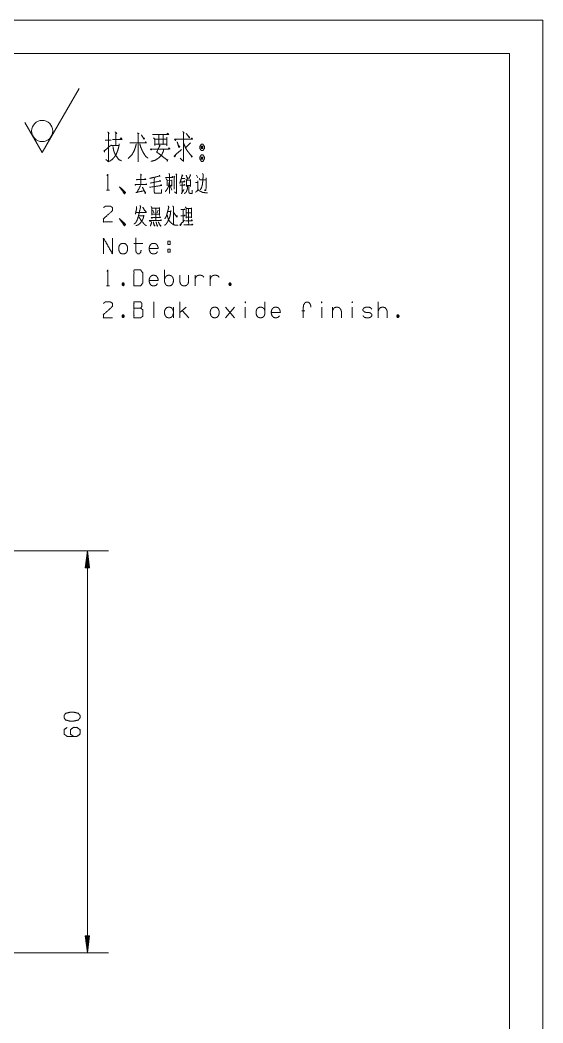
# Model space of a CAD drawing. Header units: millimetres. Extents: x 0 to 210, y 0 to 297.
# Drawn here: x 132 to 210, y 147.4 to 297 of the extents above; entities that cross this region are included whole.
import ezdxf

# ---------------------------------------------------------------- set-up
doc = ezdxf.new("R2010")
doc.units = ezdxf.units.MM
doc.layers.add('101', color=7, linetype='Continuous', true_color=0xffffff)

msp = doc.modelspace()

# ---------------------------------------------------------------- linework, layer by layer
at = {"layer": '101', "color": 133, "linetype": 'Continuous', "lineweight": 18}
for p, q in [((210, 297), (0, 297)), ((210, 0), (210, 297)), ((205, 292), (25, 292)), ((205, 5), (205, 292))]:
    msp.add_line(p, q, dxfattribs=at)
at = {"layer": '101', "color": 163, "linetype": 'Continuous', "lineweight": 13}
for q in [(140.83, 286.78), (132.76, 281.71)]:
    msp.add_line((135.33, 277.26), q, dxfattribs=at)
at = {"layer": '101', "color": 72, "linetype": 'Continuous', "lineweight": 18}
for p, q in [((144.71, 279.07), (145.61, 279.07)), ((145.61, 278.28), (146.75, 278.28)), ((155.28, 274.08), (155.43, 273.93)), ((158.32, 273.86), (158.53, 273.46)), ((153.99, 273.03), (154.67, 273.06)), ((154.35, 272.41), (154.67, 271.63)), ((154.95, 273.73), (155.09, 273.58)), ((155, 273.63), (155, 271.76)), ((158.18, 272.78), (158.49, 272.78)), ((144.92, 271.63), (145.35, 271.63)), ((151.72, 268.92), (152.81, 268.92)), ((151.73, 268.02), (152.81, 268.02)), ((151.81, 268.64), (152, 268.22)), ((152.28, 268.82), (152.28, 267.07)), ((152.64, 268.64), (152.46, 268.22)), ((152.81, 269.04), (152.81, 267.82)), ((154.06, 268.42), (154.49, 268.42)), ((156.34, 268.69), (156.34, 266.87)), ((156.78, 268.22), (157.56, 268.22)), ((149.78, 267.79), (150.45, 267.79)), ((149.02, 263.68), (150.34, 263.68)), ((154.06, 262.83), (154.06, 262.36)), ((154.06, 262.83), (154.4, 262.83)), ((153.57, 257.97), (153.57, 259.72)), ((158.12, 257.34), (158.12, 258.92)), ((160.4, 257.34), (160.4, 258.92)), ((147.32, 257.79), (147.48, 257.37)), ((163.26, 257.79), (163.42, 257.37)), ((144.92, 257.34), (145.35, 257.34)), ((151.96, 254.98), (151.96, 252.58)), ((155.85, 254.96), (155.85, 252.58)), ((185.44, 252.58), (185.44, 254.96)), ((147.32, 253.03), (147.48, 252.61)), ((154.89, 252.58), (154.89, 254.16)), ((156.8, 254.16), (155.85, 253.38)), ((157.19, 252.58), (156.18, 253.66)), ((162.68, 252.58), (164, 254.16)), ((162.68, 254.16), (164, 252.58)), ((165.62, 254.16), (165.62, 252.58)), ((174.48, 253.63), (174.06, 253.63)), ((177.01, 254.16), (177.01, 252.58)), ((178.61, 254.16), (178.61, 252.58)), ((181.56, 254.16), (181.56, 252.58)), ((188.3, 253.03), (188.46, 252.61))]:
    msp.add_line(p, q, dxfattribs=at)
at = {"layer": '101', "color": 22, "linetype": 'Continuous', "lineweight": 18}
for p, q in [((85.94, 217.83), (145.24, 217.83)), ((142.07, 217.83), (141.73, 215.29)), ((141.99, 215.29), (141.99, 217.26)), ((142.04, 215.29), (142.04, 217.64)), ((142.4, 215.29), (142.07, 217.83)), ((142.07, 217.83), (142.07, 157.83)), ((142.09, 215.29), (142.09, 217.64)), ((142.14, 215.29), (142.14, 217.26)), ((141.79, 215.29), (141.79, 215.71)), ((141.84, 215.29), (141.84, 216.1)), ((141.89, 215.29), (141.89, 216.48)), ((141.94, 215.29), (141.94, 216.87)), ((142.19, 215.29), (142.19, 216.87)), ((142.24, 215.29), (142.24, 216.48)), ((142.29, 215.29), (142.29, 216.1)), ((142.34, 215.29), (142.34, 215.71)), ((141.73, 215.29), (142.4, 215.29)), ((141.74, 215.29), (141.74, 215.33)), ((141.74, 215.29), (141.74, 215.33)), ((142.4, 215.29), (142.4, 215.33)), ((142.4, 215.29), (142.4, 215.33)), ((141.73, 160.37), (142.07, 157.83)), ((142.4, 160.37), (141.73, 160.37)), ((141.74, 160.37), (141.74, 160.34)), ((141.74, 160.37), (141.74, 160.34)), ((141.79, 160.37), (141.79, 159.96)), ((141.84, 160.37), (141.84, 159.57)), ((141.89, 160.37), (141.89, 159.19)), ((141.94, 160.37), (141.94, 158.8)), ((141.99, 160.37), (141.99, 158.41)), ((142.04, 160.37), (142.04, 158.03)), ((142.07, 157.83), (142.4, 160.37)), ((142.09, 160.37), (142.09, 158.03)), ((142.14, 160.37), (142.14, 158.41)), ((142.19, 160.37), (142.19, 158.8)), ((142.24, 160.37), (142.24, 159.19)), ((142.29, 160.37), (142.29, 159.57)), ((142.34, 160.37), (142.34, 159.96)), ((142.4, 160.37), (142.4, 160.34)), ((142.4, 160.37), (142.4, 160.34)), ((85.94, 157.83), (145.24, 157.83))]:
    msp.add_line(p, q, dxfattribs=at)
at = {"layer": '101', "color": 163, "linetype": 'Continuous', "lineweight": 13}
msp.add_circle((135.33, 280.45), 1.58, dxfattribs=at)
at = {"layer": '101', "color": 72, "linetype": 'Continuous', "lineweight": 18}
for points, knots in [([(145.11, 280.31), (145.32, 280.08), (145.21, 280.23), (145.21, 275.88), (144.84, 276.18)], [0, 0, 0.058121, 0.092648, 0.910291, 1, 1]), ([(146.22, 280.31), (146.46, 280.08), (146.33, 280.16), (146.33, 278.32)], [0, 0, 0.1415, 0.207212, 1, 1]), ([(149.53, 280.16), (149.77, 280.04), (149.66, 280.08), (149.66, 275.84), (149.66, 278.66), (148.39, 278.66), (150.88, 278.66), (150.75, 278.84), (150.7, 278.66)], [0, 0, 0.022711, 0.032395, 0.397208, 0.63934, 0.7489, 0.963455, 0.983224, 1, 1]), ([(150.14, 279.86), (150.51, 279.22), (150.59, 279.37), (150.41, 279.44)], [0, 0, 0.666, 0.819274, 1, 1]), ([(151.78, 279.93), (154.19, 279.93), (154.06, 280.12), (153.9, 279.93)], [0, 0, 0.835356, 0.914863, 1, 1]), ([(151.91, 279.44), (152.12, 279.26), (152.12, 278.28), (152.12, 278.47), (153.9, 278.47), (153.9, 278.21), (153.9, 279.52), (153.9, 279.22), (152.04, 279.22), (152.71, 279.22), (152.71, 279.89), (152.71, 278.47), (153.37, 278.47), (153.37, 279.86)], [0, 0, 0.024061, 0.106928, 0.122864, 0.273836, 0.296146, 0.407697, 0.433193, 0.590926, 0.647259, 0.704628, 0.825741, 0.882074, 1, 1]), ([(156.28, 280.38), (156.49, 280.12), (156.41, 280.27), (156.41, 275.92), (155.91, 276.37)], [0, 0, 0.060996, 0.091684, 0.877914, 1, 1]), ([(156.81, 280.08), (157.29, 279.44), (157.31, 279.56), (157.1, 279.59)], [0, 0, 0.706412, 0.808932, 1, 1]), ([(144.55, 277.61), (144.63, 277.27), (144.58, 277.46), (145.61, 278.36)], [0, 0, 0.181308, 0.283198, 1, 1]), ([(146.83, 278.54), (146.73, 278.02), (146.62, 277.61), (146.49, 277.27), (146.33, 276.89), (146.06, 276.52), (145.8, 276.22), (145.37, 275.92)], [0, 0, 0.172187, 0.309109, 0.425672, 0.556624, 0.704266, 0.832971, 1, 1]), ([(145.82, 279.18), (147.23, 279.18), (147.1, 279.44), (146.96, 279.22)], [0, 0, 0.716782, 0.866788, 1, 1]), ([(149.35, 278.47), (149.21, 277.94), (148.97, 277.34), (148.71, 276.89), (148.13, 276.33)], [0, 0, 0.214886, 0.471142, 0.678417, 1, 1]), ([(149.9, 278.51), (150.01, 278.09), (150.22, 277.57), (150.49, 277.08), (150.78, 276.63), (151.09, 276.41)], [0, 0, 0.172221, 0.401191, 0.625587, 0.842427, 1, 1]), ([(152.76, 278.36), (152.95, 278.21), (152.87, 278.28), (152.42, 277.31), (154.01, 276.07), (154.06, 276.18), (153.95, 275.88)], [0, 0, 0.061502, 0.089676, 0.366507, 0.885935, 0.91799, 1, 1]), ([(155.3, 279.18), (155.17, 279.03), (155.09, 279.22), (157.74, 279.22), (157.66, 279.41), (157.55, 279.22)], [0, 0, 0.057621, 0.116246, 0.879372, 0.937997, 1, 1]), ([(155.46, 278.84), (155.72, 277.98), (155.86, 278.09), (155.67, 278.28)], [0, 0, 0.673378, 0.803131, 1, 1]), ([(157.45, 278.69), (156.73, 277.94), (156.47, 278.51), (156.73, 277.87), (156.97, 277.49), (157.23, 277.16), (157.69, 276.63), (157.74, 276.63), (157.55, 276.56)], [0, 0, 0.248759, 0.397958, 0.563616, 0.670258, 0.773236, 0.939252, 0.951973, 1, 1]), ([(159.3, 278.47), (159.06, 278.47), (158.85, 278.17), (158.85, 277.83), (159.06, 277.53), (159.3, 277.53), (159.51, 277.83), (159.51, 278.17), (159.3, 278.47)], [0, 0, 0.091009, 0.231139, 0.35987, 0.5, 0.591009, 0.731139, 0.85987, 1, 1]), ([(145.88, 278.13), (145.93, 277.87), (145.98, 277.57), (146.09, 277.23), (146.25, 276.89), (146.75, 276.18), (147.18, 275.99)], [0, 0, 0.101611, 0.217194, 0.351412, 0.492975, 0.824038, 1, 1]), ([(151.7, 277.76), (151.57, 277.61), (151.43, 277.76), (154.4, 277.76), (154.24, 277.94), (154.11, 277.68)], [0, 0, 0.051202, 0.102405, 0.861894, 0.924786, 1, 1]), ([(153.45, 277.64), (153.37, 277.34), (153.13, 276.86), (152.63, 276.37), (152.15, 276.07), (151.57, 275.92)], [0, 0, 0.114099, 0.313638, 0.571354, 0.778589, 1, 1]), ([(155.25, 276.93), (155.11, 276.59), (154.98, 276.71), (156.12, 277.68)], [0, 0, 0.178042, 0.26341, 1, 1]), ([(159.51, 276.56), (159.3, 276.89), (159.06, 276.89), (158.85, 276.56), (158.85, 276.26), (159.06, 275.92), (159.3, 275.92), (159.51, 276.26), (159.51, 276.56)], [0, 0, 0.149202, 0.238513, 0.387715, 0.5, 0.649202, 0.738513, 0.887715, 1, 1]), ([(159.06, 277.83), (159.3, 277.83), (159.06, 278.17), (159.06, 277.83)], [0, 0, 0.241153, 0.658895, 1, 1]), ([(159.3, 277.83), (159.3, 278.17), (159.06, 278.17)], [0, 0, 0.585831, 1, 1]), ([(159.06, 276.56), (159.06, 276.26), (159.3, 276.26)], [0, 0, 0.556982, 1, 1]), ([(159.3, 276.56), (159.06, 276.56), (159.3, 276.26), (159.3, 276.56)], [0, 0, 0.25882, 0.6746, 1, 1]), ([(144.99, 273.81), (145.13, 274.01), (145.13, 271.63)], [0, 0, 0.093491, 1, 1]), ([(150.01, 274.03), (150.13, 273.86), (150.04, 273.93), (150.04, 272.46), (149.18, 272.46), (150.93, 272.46), (150.84, 272.56), (150.73, 272.43)], [0, 0, 0.04542, 0.069985, 0.382581, 0.56613, 0.936972, 0.965256, 1, 1]), ([(152.8, 273.86), (152.88, 273.68), (152.83, 273.73), (151.4, 273.38), (152.05, 273.53), (152.05, 271.33), (152.09, 271.18), (152.18, 271.16), (153.13, 271.16), (153.13, 271.73)], [0, 0, 0.030684, 0.04209, 0.272769, 0.377785, 0.722118, 0.746239, 0.760615, 0.910001, 1, 1]), ([(154.24, 274.11), (154.31, 273.98), (154.31, 271.13)], [0, 0, 0.047969, 1, 1]), ([(155.35, 273.98), (155.35, 271.13), (155.04, 271.38)], [0, 0, 0.875675, 1, 1]), ([(156.15, 273.93), (156.29, 273.76), (156.22, 273.83), (155.85, 272.63), (156.09, 273.38), (156.62, 273.38)], [0, 0, 0.07747, 0.112959, 0.545474, 0.817415, 1, 1]), ([(156.8, 273.86), (157.03, 273.28), (157.08, 273.36), (156.94, 273.53)], [0, 0, 0.661522, 0.759642, 1, 1]), ([(157.38, 273.96), (157.47, 273.81), (157.44, 273.88), (157.22, 273.36)], [0, 0, 0.211489, 0.312202, 1, 1]), ([(159.22, 274.11), (159.36, 273.96), (159.32, 273.61), (159.29, 273.13), (159.22, 272.46), (159.08, 271.96), (158.92, 271.68)], [0, 0, 0.080827, 0.218774, 0.405543, 0.671673, 0.875423, 1, 1]), ([(149.3, 272.43), (149.23, 272.36), (149.18, 272.46)], [0, 0, 0.476569, 1, 1]), ([(149.53, 273.23), (149.44, 273.13), (149.39, 273.23), (150.77, 273.23), (150.68, 273.36), (150.61, 273.23)], [0, 0, 0.069438, 0.12833, 0.845635, 0.925283, 1, 1]), ([(151.31, 272.06), (153.15, 272.31), (153.08, 272.43), (152.97, 272.31)], [0, 0, 0.8578, 0.924203, 1, 1]), ([(151.42, 272.68), (152.99, 272.98), (152.88, 273.06), (152.76, 272.93)], [0, 0, 0.839668, 0.907777, 1, 1]), ([(154.28, 272.81), (154.21, 272.43), (154.17, 272.21), (154.1, 272.01), (153.92, 271.71), (153.83, 271.58), (153.69, 271.41)], [0, 0, 0.246558, 0.393712, 0.530761, 0.755734, 0.85464, 1, 1]), ([(153.87, 273.51), (153.82, 273.38), (153.73, 273.53), (154.81, 273.53), (154.74, 273.68), (154.68, 273.53)], [0, 0, 0.079272, 0.180909, 0.810314, 0.907122, 1, 1]), ([(153.87, 273.26), (153.98, 273.11), (153.98, 272.28)], [0, 0, 0.182125, 1, 1]), ([(154.67, 273.18), (154.67, 272.21), (154.51, 272.36)], [0, 0, 0.816828, 1, 1]), ([(155.88, 272.36), (156.62, 272.36), (156.52, 272.46), (156.43, 272.33)], [0, 0, 0.712978, 0.852975, 1, 1]), ([(155.97, 272.88), (156.61, 272.88), (156.52, 273.01), (156.45, 272.88)], [0, 0, 0.681977, 0.846066, 1, 1]), ([(156.2, 272.86), (156.2, 271.33), (156.11, 271.11), (156.46, 271.73)], [0, 0, 0.613737, 0.711023, 1, 1]), ([(156.76, 273.28), (156.85, 273.13), (156.85, 272.18), (156.85, 272.31), (157.44, 272.31), (157.44, 272.18), (157.44, 273.23), (157.44, 273.11), (156.84, 273.11)], [0, 0, 0.046635, 0.301099, 0.33458, 0.490814, 0.524295, 0.805546, 0.839032, 1, 1]), ([(158.56, 273.01), (158.56, 271.76), (158.55, 271.61), (158.4, 271.48), (158.21, 271.33)], [0, 0, 0.681083, 0.76337, 0.866206, 1, 1]), ([(158.76, 273.36), (158.86, 273.18), (159.78, 273.18)], [0, 0, 0.182095, 1, 1]), ([(159.8, 273.46), (159.75, 271.58), (159.48, 271.63)], [0, 0, 0.874254, 1, 1]), ([(147, 271.91), (147.61, 271.28), (147.46, 271.28), (146.86, 272.13), (147.61, 271.06), (147.76, 271.28), (146.86, 272.13)], [0, 0, 0.178023, 0.207056, 0.420793, 0.68903, 0.745608, 1, 1]), ([(150.01, 272.31), (149.46, 271.28), (149.3, 271.28), (150.55, 271.53), (150.27, 272.06), (150.71, 271.23), (150.73, 271.38), (150.7, 271.06)], [0, 0, 0.252055, 0.286554, 0.564056, 0.693382, 0.896345, 0.929102, 1, 1]), ([(157.01, 272.23), (157.01, 271.96), (156.94, 271.68), (156.84, 271.41), (156.71, 271.23), (156.48, 271.11)], [0, 0, 0.206834, 0.420393, 0.642074, 0.803266, 1, 1]), ([(157.21, 272.23), (157.21, 271.28), (157.28, 271.18), (157.42, 271.13), (157.68, 271.13), (157.68, 271.61)], [0, 0, 0.484053, 0.546457, 0.622876, 0.757968, 1, 1]), ([(158.62, 271.73), (158.74, 271.53), (158.92, 271.46), (159.11, 271.36), (159.29, 271.28), (159.48, 271.26), (159.73, 271.23), (159.98, 271.23)], [0, 0, 0.153714, 0.279201, 0.422101, 0.547594, 0.675718, 0.83827, 1, 1]), ([(144.46, 269.02), (144.78, 269.24), (145.47, 269.24), (145.81, 269.02), (145.81, 268.54), (144.45, 267.34), (144.46, 266.87), (145.81, 266.87)], [0, 0, 0.069692, 0.192977, 0.265273, 0.350228, 0.674739, 0.759753, 1, 1]), ([(149.9, 269.34), (150.02, 269.17), (149.79, 268.22), (149.72, 267.87), (149.55, 267.32), (149.46, 267.09), (149.35, 266.92), (149.28, 266.74), (149.03, 266.57)], [0, 0, 0.069932, 0.388856, 0.505367, 0.693874, 0.772751, 0.83952, 0.901106, 1, 1]), ([(149.37, 269.17), (149.42, 268.92), (149.23, 268.04)], [0, 0, 0.221852, 1, 1]), ([(150.48, 267.89), (150.45, 267.59), (150.36, 267.32), (150.22, 267.07), (150.02, 266.77), (149.81, 266.57), (149.62, 266.42), (149.3, 266.34)], [0, 0, 0.14387, 0.281446, 0.418238, 0.588512, 0.727357, 0.844317, 1, 1]), ([(149.32, 268.27), (150.85, 268.27), (150.77, 268.47), (150.68, 268.27)], [0, 0, 0.778576, 0.889287, 1, 1]), ([(150.34, 269.07), (150.64, 268.52), (150.68, 268.62)], [0, 0, 0.855271, 1, 1]), ([(151.59, 269.17), (151.7, 268.94), (151.7, 267.87)], [0, 0, 0.187908, 1, 1]), ([(154.52, 268.59), (154.42, 267.87), (154.35, 267.64), (154.31, 267.47), (154.21, 267.29), (154.12, 267.09), (154.06, 266.94), (153.94, 266.74), (153.83, 266.59), (153.6, 266.37)], [0, 0, 0.296653, 0.392138, 0.46442, 0.547266, 0.635795, 0.70021, 0.795421, 0.869798, 1, 1]), ([(154.12, 269.29), (154.21, 269.07), (154.12, 268.74), (154.08, 268.57), (154.01, 268.34), (153.94, 268.09), (153.87, 267.87), (153.82, 267.67), (153.73, 267.52), (153.62, 267.34)], [0, 0, 0.116552, 0.278921, 0.364993, 0.478707, 0.603957, 0.717662, 0.817419, 0.901348, 1, 1]), ([(153.94, 267.94), (154.01, 267.77), (154.06, 267.57), (154.1, 267.39), (154.28, 267.04), (154.36, 266.94), (154.61, 266.69), (154.75, 266.57), (154.93, 266.47), (155.18, 266.39), (155.41, 266.39), (155.58, 266.37)], [0, 0, 0.075189, 0.157615, 0.228746, 0.38495, 0.438118, 0.578247, 0.653432, 0.734337, 0.837346, 0.928884, 1, 1]), ([(154.82, 269.27), (154.89, 269.09), (154.89, 266.57)], [0, 0, 0.069549, 1, 1]), ([(154.86, 268.39), (155.44, 267.59), (155.44, 267.82)], [0, 0, 0.814823, 1, 1]), ([(156, 267.79), (156.62, 267.79), (156.55, 267.94), (156.52, 267.82)], [0, 0, 0.676585, 0.857934, 1, 1]), ([(156.02, 268.72), (156.62, 268.72), (156.55, 268.82), (156.52, 268.69)], [0, 0, 0.704251, 0.847776, 1, 1]), ([(156.69, 269.12), (156.78, 268.97), (156.78, 267.47), (156.78, 267.59), (157.6, 267.59), (157.6, 267.47), (157.6, 268.97), (157.6, 268.87), (156.78, 268.87), (157.17, 268.87), (157.17, 266.47), (156.46, 266.47), (157.81, 266.47), (157.72, 266.52), (157.7, 266.57), (157.6, 266.42)], [0, 0, 0.016856, 0.162097, 0.1742, 0.252927, 0.265029, 0.410271, 0.419954, 0.49868, 0.536332, 0.768718, 0.837176, 0.967245, 0.977077, 0.982212, 1, 1]), ([(147, 267.14), (147.61, 266.52), (147.46, 266.52), (146.86, 267.37), (147.61, 266.29), (147.76, 266.52), (146.86, 267.37)], [0, 0, 0.178023, 0.207056, 0.420793, 0.68903, 0.745608, 1, 1]), ([(149.79, 267.59), (149.86, 267.44), (150.01, 267.22), (150.11, 267.04), (150.34, 266.82), (150.48, 266.62), (150.68, 266.42), (150.87, 266.34)], [0, 0, 0.098122, 0.255364, 0.37644, 0.566726, 0.711649, 0.876696, 1, 1]), ([(151.5, 267.07), (151.42, 266.97), (151.31, 267.07), (153.11, 267.07), (153.04, 267.19), (152.92, 267.07)], [0, 0, 0.055572, 0.116268, 0.86697, 0.926767, 1, 1]), ([(151.56, 266.94), (151.66, 266.84), (151.47, 266.27)], [0, 0, 0.193627, 1, 1]), ([(151.72, 267.52), (151.7, 267.42), (151.58, 267.54), (152.97, 267.54), (152.88, 267.67), (152.8, 267.54)], [0, 0, 0.051292, 0.140121, 0.845367, 0.922685, 1, 1]), ([(151.91, 266.87), (152.05, 266.29), (152.14, 266.34), (152, 266.49)], [0, 0, 0.658061, 0.77091, 1, 1]), ([(152.32, 266.87), (152.48, 266.27), (152.55, 266.27), (152.42, 266.47)], [0, 0, 0.669898, 0.746191, 1, 1]), ([(152.65, 266.87), (152.99, 266.24), (153.06, 266.29), (152.88, 266.47)], [0, 0, 0.679061, 0.761944, 1, 1]), ([(156.09, 266.59), (155.93, 266.34), (155.86, 266.42), (156.55, 267.12)], [0, 0, 0.214437, 0.289027, 1, 1]), ([(156.69, 267.04), (157.7, 267.04), (157.63, 267.22), (157.56, 267.07)], [0, 0, 0.739686, 0.878259, 1, 1]), ([(144.46, 262.11), (144.46, 264.48), (145.81, 262.11), (145.81, 264.48)], [0, 0, 0.317574, 0.682426, 1, 1]), ([(146.85, 262.41), (147.04, 262.18), (147.29, 262.11), (147.52, 262.11), (147.76, 262.18), (147.96, 262.41), (148.07, 262.73), (148.07, 263.08), (147.96, 263.38), (147.76, 263.61), (147.52, 263.68), (147.29, 263.68), (147.04, 263.61), (146.85, 263.38), (146.74, 263.08), (146.74, 262.73), (146.85, 262.41)], [0, 0, 0.063224, 0.118197, 0.16705, 0.222025, 0.285247, 0.357933, 0.43235, 0.5, 0.563222, 0.618198, 0.66705, 0.722024, 0.785247, 0.852897, 0.927315, 1, 1]), ([(150.09, 262.68), (150.01, 262.33), (149.81, 262.13), (149.56, 262.13), (149.35, 262.33), (149.28, 262.68), (149.28, 264.51)], [0, 0, 0.107403, 0.190396, 0.26402, 0.35076, 0.456999, 1, 1]), ([(152.51, 262.41), (152.32, 262.18), (152.07, 262.11), (151.84, 262.11), (151.59, 262.18), (151.4, 262.41), (151.29, 262.73), (151.29, 263.08), (151.4, 263.38), (151.59, 263.61), (151.84, 263.68), (152.07, 263.68), (152.32, 263.61), (152.51, 263.38), (152.62, 263.08), (152.62, 262.91), (151.29, 262.91)], [0, 0, 0.053947, 0.100855, 0.14254, 0.189447, 0.243395, 0.305416, 0.368914, 0.426639, 0.480586, 0.527493, 0.569178, 0.616086, 0.670033, 0.727758, 0.759509, 1, 1]), ([(154.06, 263.53), (154.06, 264.01), (154.4, 264.01), (154.4, 263.53), (154.06, 263.53)], [0, 0, 0.292909, 0.5, 0.792909, 1, 1]), ([(154.4, 262.83), (154.4, 262.36), (154.06, 262.36)], [0, 0, 0.585828, 1, 1]), ([(144.99, 259.52), (145.13, 259.72), (145.13, 257.34)], [0, 0, 0.093491, 1, 1]), ([(149.02, 257.34), (150.01, 257.34), (150.36, 257.82), (150.36, 259.24), (150.01, 259.72), (149.02, 259.72), (149.02, 257.34)], [0, 0, 0.142135, 0.227161, 0.431789, 0.516816, 0.65895, 1, 1]), ([(152.51, 257.64), (152.32, 257.42), (152.07, 257.34), (151.84, 257.34), (151.59, 257.42), (151.4, 257.64), (151.29, 257.97), (151.29, 258.32), (151.4, 258.62), (151.59, 258.84), (151.84, 258.92), (152.07, 258.92), (152.32, 258.84), (152.51, 258.62), (152.62, 258.32), (152.62, 258.14), (151.29, 258.14)], [0, 0, 0.053947, 0.100855, 0.14254, 0.189447, 0.243395, 0.305416, 0.368914, 0.426639, 0.480586, 0.527493, 0.569178, 0.616086, 0.670033, 0.727758, 0.759509, 1, 1]), ([(153.57, 257.97), (153.68, 257.64), (153.87, 257.42), (154.12, 257.34), (154.35, 257.34), (154.59, 257.42), (154.79, 257.64), (154.89, 257.97), (154.89, 258.32), (154.79, 258.62), (154.59, 258.84), (154.35, 258.92), (154.12, 258.92), (153.87, 258.84), (153.68, 258.62), (153.57, 258.32)], [0, 0, 0.078529, 0.146836, 0.206229, 0.259012, 0.318405, 0.386712, 0.46524, 0.54564, 0.618729, 0.687035, 0.746428, 0.799211, 0.858604, 0.926911, 1, 1]), ([(155.85, 258.92), (155.85, 257.97), (155.95, 257.64), (156.15, 257.42), (156.39, 257.34), (156.62, 257.34), (156.87, 257.42), (157.07, 257.64), (157.17, 257.97), (157.17, 258.92)], [0, 0, 0.242015, 0.329108, 0.404863, 0.470732, 0.529268, 0.595137, 0.670892, 0.757985, 1, 1]), ([(158.12, 258.32), (158.23, 258.62), (158.42, 258.84), (158.67, 258.92), (159.01, 258.92), (159.25, 258.84), (159.45, 258.62)], [0, 0, 0.180186, 0.348583, 0.495005, 0.68518, 0.831607, 1, 1]), ([(160.4, 258.32), (160.5, 258.62), (160.7, 258.84), (160.95, 258.92), (161.28, 258.92), (161.53, 258.84), (161.72, 258.62)], [0, 0, 0.180186, 0.348579, 0.495006, 0.685182, 0.831603, 1, 1]), ([(147.32, 257.37), (147.48, 257.37), (147.57, 257.59), (147.48, 257.79), (147.32, 257.79), (147.23, 257.59), (147.32, 257.37), (147.48, 257.79)], [0, 0, 0.093972, 0.236779, 0.365957, 0.459929, 0.589107, 0.731913, 1, 1]), ([(163.26, 257.37), (163.42, 257.37), (163.51, 257.59), (163.42, 257.79), (163.26, 257.79), (163.17, 257.59), (163.26, 257.37), (163.42, 257.79)], [0, 0, 0.093978, 0.236783, 0.365959, 0.459937, 0.589111, 0.731913, 1, 1]), ([(144.46, 254.73), (144.78, 254.96), (145.47, 254.96), (145.81, 254.73), (145.81, 254.26), (144.45, 253.06), (144.46, 252.58), (145.81, 252.58)], [0, 0, 0.069692, 0.192977, 0.265273, 0.350228, 0.674739, 0.759753, 1, 1]), ([(149.02, 254.01), (149.02, 254.96), (150.02, 254.96), (150.18, 254.73), (150.18, 254.26), (150.02, 254.01), (149.02, 254.01), (149.02, 252.58), (150.01, 252.58), (150.34, 252.81), (150.34, 253.78), (150.02, 254.01)], [0, 0, 0.115917, 0.238846, 0.272468, 0.330428, 0.366583, 0.489512, 0.663388, 0.784161, 0.833485, 0.952453, 1, 1]), ([(165.62, 254.81), (165.66, 254.91), (165.62, 254.98), (165.59, 254.91), (165.62, 254.81)], [0, 0, 0.280636, 0.49999, 0.719355, 1, 1]), ([(168.55, 254.96), (168.55, 253.21), (168.45, 252.88), (168.25, 252.66), (168.01, 252.58), (167.78, 252.58), (167.53, 252.66), (167.33, 252.88), (167.23, 253.21), (167.23, 253.56), (167.33, 253.86), (167.53, 254.08), (167.78, 254.16), (168.01, 254.16), (168.25, 254.08), (168.45, 253.86), (168.55, 253.56)], [0, 0, 0.286728, 0.342741, 0.391462, 0.433826, 0.471472, 0.513836, 0.562558, 0.61857, 0.675918, 0.72805, 0.776772, 0.819135, 0.856782, 0.899146, 0.947867, 1, 1]), ([(174.27, 252.58), (174.27, 254.16), (174.32, 254.51), (174.48, 254.78), (174.69, 254.93), (174.96, 254.93), (175.19, 254.78), (175.35, 254.51), (175.4, 254.16)], [0, 0, 0.423649, 0.518872, 0.60432, 0.674199, 0.745518, 0.819328, 0.904777, 1, 1]), ([(177.01, 254.81), (177.04, 254.91), (177.01, 254.98), (176.97, 254.91), (177.01, 254.81)], [0, 0, 0.280642, 0.5, 0.719358, 1, 1]), ([(181.56, 254.81), (181.59, 254.91), (181.56, 254.98), (181.52, 254.91), (181.56, 254.81)], [0, 0, 0.280642, 0.5, 0.719358, 1, 1]), ([(147.32, 252.61), (147.48, 252.61), (147.57, 252.83), (147.48, 253.03), (147.32, 253.03), (147.23, 252.83), (147.32, 252.61), (147.48, 253.03)], [0, 0, 0.093972, 0.236779, 0.365957, 0.459929, 0.589107, 0.731913, 1, 1]), ([(154.89, 253.56), (154.79, 253.86), (154.59, 254.08), (154.35, 254.16), (154.12, 254.16), (153.87, 254.08), (153.68, 253.86), (153.57, 253.56), (153.57, 253.21), (153.68, 252.88), (153.87, 252.66), (154.12, 252.58), (154.35, 252.58), (154.59, 252.66), (154.79, 252.88), (154.89, 253.21)], [0, 0, 0.073088, 0.141395, 0.200788, 0.253571, 0.312964, 0.381271, 0.45436, 0.53476, 0.613289, 0.681596, 0.740989, 0.793772, 0.853165, 0.921472, 1, 1]), ([(160.5, 252.88), (160.7, 252.66), (160.95, 252.58), (161.18, 252.58), (161.42, 252.66), (161.62, 252.88), (161.72, 253.21), (161.72, 253.56), (161.62, 253.86), (161.42, 254.08), (161.18, 254.16), (160.95, 254.16), (160.7, 254.08), (160.5, 253.86), (160.4, 253.56), (160.4, 253.21), (160.5, 252.88)], [0, 0, 0.063222, 0.118198, 0.16705, 0.222024, 0.285247, 0.357933, 0.43235, 0.5, 0.563224, 0.618197, 0.66705, 0.722025, 0.785247, 0.852897, 0.927315, 1, 1]), ([(170.72, 252.88), (170.53, 252.66), (170.28, 252.58), (170.05, 252.58), (169.8, 252.66), (169.61, 252.88), (169.5, 253.21), (169.5, 253.56), (169.61, 253.86), (169.8, 254.08), (170.05, 254.16), (170.28, 254.16), (170.53, 254.08), (170.72, 253.86), (170.83, 253.56), (170.83, 253.38), (169.5, 253.38)], [0, 0, 0.053946, 0.100855, 0.14254, 0.189448, 0.243395, 0.305416, 0.368914, 0.426639, 0.480586, 0.527493, 0.569178, 0.616088, 0.670034, 0.727758, 0.759509, 1, 1]), ([(178.61, 253.56), (178.72, 253.86), (178.91, 254.08), (179.16, 254.16), (179.39, 254.16), (179.64, 254.08), (179.83, 253.86), (179.94, 253.56), (179.94, 252.58)], [0, 0, 0.107748, 0.208447, 0.296006, 0.373816, 0.461381, 0.562075, 0.669826, 1, 1]), ([(183.16, 252.88), (183.36, 252.66), (183.61, 252.58), (184.05, 252.58), (184.29, 252.66), (184.49, 252.88), (184.49, 253.08), (184.29, 253.28), (184.05, 253.38), (183.61, 253.38), (183.36, 253.46), (183.16, 253.66), (183.16, 253.86), (183.36, 254.08), (183.61, 254.16), (184.05, 254.16), (184.29, 254.08), (184.49, 253.86)], [0, 0, 0.059087, 0.110464, 0.198265, 0.249642, 0.308729, 0.348471, 0.403897, 0.456927, 0.544728, 0.596106, 0.651529, 0.691271, 0.750358, 0.801735, 0.889536, 0.940913, 1, 1]), ([(185.44, 253.56), (185.55, 253.86), (185.74, 254.08), (185.99, 254.16), (186.22, 254.16), (186.46, 254.08), (186.66, 253.86), (186.77, 253.56), (186.77, 252.58)], [0, 0, 0.107748, 0.208448, 0.296006, 0.373816, 0.461375, 0.562074, 0.669825, 1, 1]), ([(188.3, 252.61), (188.46, 252.61), (188.55, 252.83), (188.46, 253.03), (188.3, 253.03), (188.21, 252.83), (188.3, 252.61), (188.46, 253.03)], [0, 0, 0.093978, 0.236781, 0.365956, 0.459934, 0.589109, 0.731912, 1, 1]), ([(140.97, 193.23), (140.72, 193.56), (140.02, 193.74), (139.55, 193.74), (138.82, 193.56), (138.6, 193.23), (138.6, 192.89), (138.82, 192.56), (139.55, 192.38), (140.02, 192.4), (140.72, 192.56), (140.97, 192.89), (140.97, 193.23)], [0, 0, 0.067527, 0.183972, 0.260584, 0.380942, 0.446141, 0.500308, 0.565504, 0.685864, 0.762529, 0.878309, 0.945834, 1, 1]), ([(140.02, 190.12), (139.55, 190.44), (139.55, 191.13), (140.02, 191.47), (140.5, 191.47), (140.97, 191.13), (140.97, 190.44), (140.5, 190.12), (139.07, 190.12), (138.6, 190.44), (138.6, 191.13), (139.07, 191.47)], [0, 0, 0.076962, 0.169762, 0.248074, 0.312018, 0.39033, 0.48313, 0.560092, 0.751926, 0.828889, 0.921689, 1, 1])]:
    msp.add_open_spline(points, degree=1, knots=knots, dxfattribs=at)

doc.saveas('drawing.dxf')
